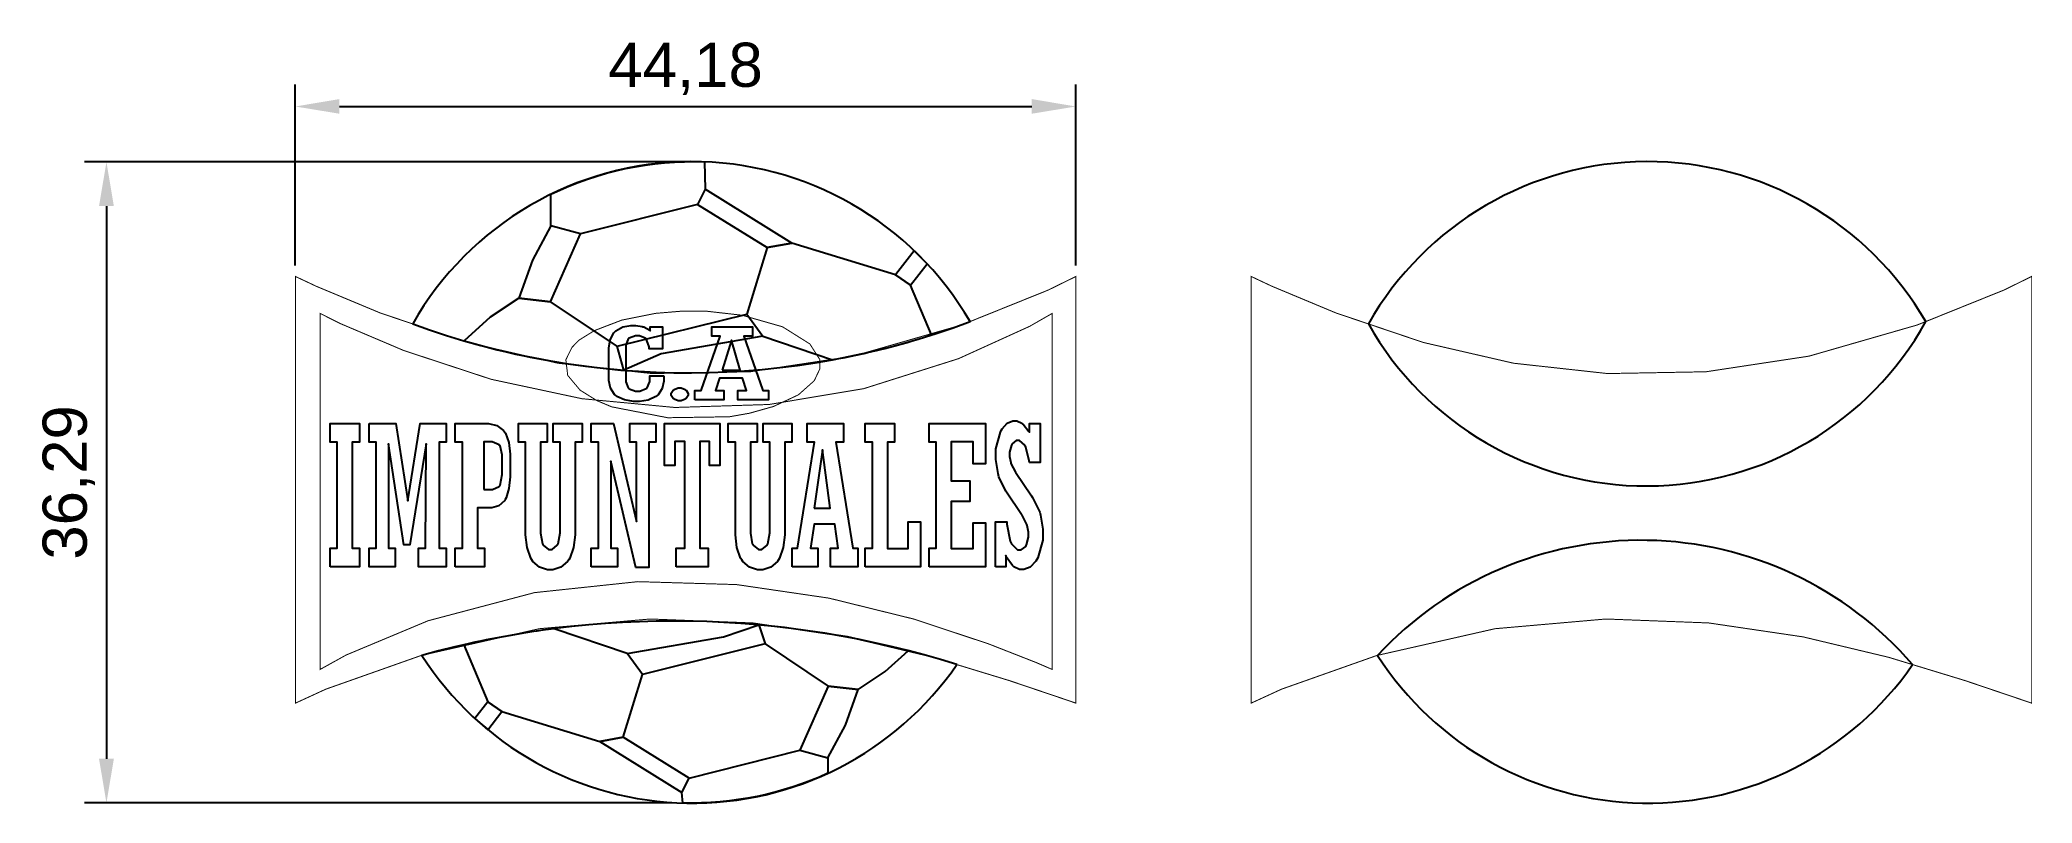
# Model space of a CAD drawing. Header units: millimetres. Extents: x -14 to 98, y -14 to 29.
import ezdxf

# ---------------------------------------------------------------- set-up
doc = ezdxf.new("R2010")
doc.units = ezdxf.units.MM
doc.styles.get("Standard").update_dxf_attribs({"font": 'arial.ttf'})
doc.dimstyles.new('ISO-25', dxfattribs={"dimtxt": 2.5, "dimasz": 2.5, "dimexe": 1.25, "dimexo": 0.625, "dimtad": 1, "dimtxsty": 'Standard', "dimcen": 2.5, "dimadec": 0, "dimazin": 0, "dimtfac": 1, "dimtmove": 0, "dimatfit": 3, "dimfxl": 1, "dimarcsym": 0})

# ---------------------------------------------------------------- blocks, each defined once
blk = doc.blocks.new('*D1')
at = {"color": 0, "lineweight": -2, "transparency": 16777216}
for p, q in [((0.01, 16.31), (0.01, 26.56)), ((44.19, 16.31), (44.19, 26.56)), ((2.51, 25.31), (41.69, 25.31))]:
    blk.add_line(p, q, dxfattribs=at)
at = {"color": 0, "transparency": 16777216}
for points in [[(2.51, 25.73), (2.51, 24.9), (0.01, 25.31)], [(41.69, 25.73), (41.69, 24.9), (44.19, 25.31)]]:
    blk.add_solid(points, dxfattribs=at)
at = {"layer": 'Defpoints', "color": 0, "transparency": 16777216}
for p in [(44.19, 25.31), (0.01, 15.69), (44.19, 15.69)]:
    blk.add_point(p, dxfattribs=at)
at = {"color": 0, "transparency": 16777216, "insert": (22.1, 27.44), "char_height": 2.5, "attachment_point": 5}
blk.add_mtext('44,18', dxfattribs=at)
blk = doc.blocks.new('*D2')
at = {"color": 0, "lineweight": -2, "transparency": 16777216}
for p, q in [((22.53, 22.17), (-11.93, 22.17)), ((-10.68, 19.67), (-10.68, -11.61)), ((21.31, -14.11), (-11.93, -14.11))]:
    blk.add_line(p, q, dxfattribs=at)
at = {"color": 0, "transparency": 16777216}
for points in [[(-11.1, 19.67), (-10.26, 19.67), (-10.68, 22.17)], [(-11.1, -11.61), (-10.26, -11.61), (-10.68, -14.11)]]:
    blk.add_solid(points, dxfattribs=at)
at = {"layer": 'Defpoints', "color": 0, "transparency": 16777216}
for p in [(23.16, 22.17), (-10.68, -14.11), (21.94, -14.11)]:
    blk.add_point(p, dxfattribs=at)
at = {"color": 0, "transparency": 16777216, "insert": (-12.81, 4.03), "char_height": 2.5, "attachment_point": 5, "rotation": 90}
blk.add_mtext('36,29', dxfattribs=at)

msp = doc.modelspace()

# ---------------------------------------------------------------- linework, layer by layer
at = {"color": 2}
msp.add_line((17.251, -10.63), (18.574, -10.396), dxfattribs=at)
at = {"color": 1}
for points in [[(6.652, 13.004, 0.1798114), (38.2, 13.137, 0.5780076)], [(60.744, 13.004, 0.5857751), (92.292, 13.137, 0.5780076)], [(91.546, -6.279, 0.4471877), (61.264, -5.756, 0.5351078)], [(37.453, -6.279, 0.144875), (7.172, -5.756, 0.5351078)]]:
    msp.add_lwpolyline(points, format="xyb", close=True, dxfattribs=at)
at = {"color": 2}
for points in [[(14.469, 18.558), (14.469, 20.338, -0.1238511), (23.16, 22.175), (23.205, 20.622), (22.767, 19.762), (16.147, 18.097)], [(26.478, 12.306), (30.412, 10.976, 0.0319131), (36.014, 12.377), (34.822, 15.193), (33.988, 15.788), (28.114, 17.572), (26.716, 17.325), (25.566, 13.558)], [(18.798, -5.65), (14.652, -4.248, 0.0232565), (9.543, -5.156), (10.908, -8.38), (11.696, -8.942), (17.251, -10.63), (18.574, -10.396), (19.661, -6.834)], [(30.155, -11.562), (30.155, -12.428, -0.114189), (21.937, -14.114), (21.894, -13.514), (22.308, -12.7), (28.568, -11.126)]]:
    msp.add_lwpolyline(points, format="xyb", close=True, dxfattribs=at)
for points in [[(28.114, 17.572), (23.205, 20.622), (22.767, 19.762), (26.716, 17.325)], [(14.45, 14.253), (16.147, 18.097), (14.469, 18.558), (13.425, 16.605), (12.659, 14.464)], [(34.822, 15.193), (35.766, 16.412), (35.038, 17.148), (33.988, 15.788)], [(30.173, -7.491), (28.568, -11.126), (30.155, -11.562), (31.143, -9.715), (31.867, -7.69)], [(10.908, -8.38), (10.175, -9.326), (10.908, -9.964), (11.696, -8.942)], [(17.251, -10.63), (21.894, -13.514), (22.308, -12.7), (18.574, -10.396)]]:
    msp.add_lwpolyline(points, close=True, dxfattribs=at)
at = {"color": 0}
for points in [[(0.015, 15.69, 0.0556, 0.0556, 0), (1.195, 15.134, 0.0556, 0.0556, 0), (4.813, 13.625, 0.0556, 0.0556, 0), (9.755, 11.955, 0.0556, 0.0556, 0), (14.872, 10.778, 0.0556, 0.0556, 0), (20.196, 10.193, 0.0556, 0.0556, 0), (25.758, 10.295, 0.0556, 0.0556, 0), (31.59, 11.179, 0.0556, 0.0556, 0), (37.724, 12.945, 0.0556, 0.0556, 0), (42.618, 14.917, 0.0556, 0.0556, 0), (44.192, 15.69, 0.0556, 0.0556, 0), (44.192, 9.653, 0.0556, 0.0556, 0), (44.192, -3.933, 0.0556, 0.0556, 0), (44.192, -8.462, 0.0556, 0.0556, 0), (43.249, -8.14, 0.0556, 0.0556, 0), (40.42, -7.184, 0.0556, 0.0556, 0), (36.1, -5.867, 0.0556, 0.0556, 0), (31.257, -4.711, 0.0556, 0.0556, 0), (25.914, -3.922, 0.0556, 0.0556, 0), (20.094, -3.699, 0.0556, 0.0556, 0), (13.822, -4.248, 0.0556, 0.0556, 0), (7.121, -5.767, 0.0556, 0.0556, 0), (1.736, -7.671, 0.0556, 0.0556, 0), (0.015, -8.462, 0.0556, 0.0556, 0), (0.015, 15.69, 0.0556, 0.0556, 0)], [(54.107, 15.69, 0.0556, 0.0556, 0), (55.288, 15.134, 0.0556, 0.0556, 0), (58.906, 13.625, 0.0556, 0.0556, 0), (63.848, 11.955, 0.0556, 0.0556, 0), (68.964, 10.778, 0.0556, 0.0556, 0), (74.288, 10.193, 0.0556, 0.0556, 0), (79.851, 10.295, 0.0556, 0.0556, 0), (85.683, 11.179, 0.0556, 0.0556, 0), (91.816, 12.945, 0.0556, 0.0556, 0), (96.71, 14.917, 0.0556, 0.0556, 0), (98.285, 15.69, 0.0556, 0.0556, 0), (98.285, 9.653, 0.0556, 0.0556, 0), (98.285, -3.933, 0.0556, 0.0556, 0), (98.285, -8.462, 0.0556, 0.0556, 0), (97.341, -8.14, 0.0556, 0.0556, 0), (94.512, -7.184, 0.0556, 0.0556, 0), (90.192, -5.867, 0.0556, 0.0556, 0), (85.349, -4.711, 0.0556, 0.0556, 0), (80.006, -3.922, 0.0556, 0.0556, 0), (74.186, -3.699, 0.0556, 0.0556, 0), (67.915, -4.248, 0.0556, 0.0556, 0), (61.213, -5.767, 0.0556, 0.0556, 0), (55.829, -7.671, 0.0556, 0.0556, 0), (54.107, -8.462, 0.0556, 0.0556, 0), (54.107, 15.69, 0.0556, 0.0556, 0)], [(1.419, 13.595, 0.0556, 0.0556, 0), (2.573, 13.016, 0.0556, 0.0556, 0), (6.148, 11.498, 0.0556, 0.0556, 0), (11.101, 9.867, 0.0556, 0.0556, 0), (16.229, 8.771, 0.0556, 0.0556, 0), (21.485, 8.274, 0.0556, 0.0556, 0), (26.821, 8.443, 0.0556, 0.0556, 0), (32.191, 9.342, 0.0556, 0.0556, 0), (37.547, 11.037, 0.0556, 0.0556, 0), (41.57, 12.866, 0.0556, 0.0556, 0), (42.843, 13.595, 0.0556, 0.0556, 0), (42.843, -6.551, 0.0556, 0.0556, 0), (41.95, -6.167, 0.0556, 0.0556, 0), (39.237, -5.103, 0.0556, 0.0556, 0), (34.996, -3.697, 0.0556, 0.0556, 0), (30.215, -2.518, 0.0556, 0.0556, 0), (24.985, -1.751, 0.0556, 0.0556, 0), (19.397, -1.585, 0.0556, 0.0556, 0), (13.545, -2.206, 0.0556, 0.0556, 0), (7.522, -3.799, 0.0556, 0.0556, 0), (2.877, -5.742, 0.0556, 0.0556, 0), (1.419, -6.551, 0.0556, 0.0556, 0), (1.419, 13.595, 0.0556, 0.0556, 0)], [(22.495, 13.733, 0.0556, 0.0556, 0), (23.196, 13.733, 0.0556, 0.0556, 0), (25.298, 13.494, 0.0556, 0.0556, 0), (27.588, 12.84, 0.0556, 0.0556, 0), (29.132, 11.87, 0.0556, 0.0556, 0), (29.699, 10.98, 0.0556, 0.0556, 0), (29.699, 10.683, 0.0556, 0.0556, 0), (29.699, 10.46, 0.0556, 0.0556, 0), (29.381, 9.789, 0.0556, 0.0556, 0), (28.483, 8.989, 0.0556, 0.0556, 0), (27.082, 8.333, 0.0556, 0.0556, 0), (25.715, 7.948, 0.0556, 0.0556, 0), (25.251, 7.866, 0.0556, 0.0556, 0), (24.577, 7.748, 0.0556, 0.0556, 0), (21.087, 7.693, 0.0556, 0.0556, 0), (17.914, 8.31, 0.0556, 0.0556, 0), (17.4, 8.527, 0.0556, 0.0556, 0), (17.065, 8.669, 0.0556, 0.0556, 0), (16.129, 9.254, 0.0556, 0.0556, 0), (15.428, 10.089, 0.0556, 0.0556, 0), (15.321, 10.974, 0.0556, 0.0556, 0), (15.666, 11.674, 0.0556, 0.0556, 0), (15.839, 11.85, 0.0556, 0.0556, 0), (16.069, 12.087, 0.0556, 0.0556, 0), (16.939, 12.626, 0.0556, 0.0556, 0), (18.492, 13.22, 0.0556, 0.0556, 0), (20.382, 13.599, 0.0556, 0.0556, 0), (21.965, 13.733, 0.0556, 0.0556, 0), (22.495, 13.733, 0.0556, 0.0556, 0)]]:
    msp.add_lwpolyline(points, format="xyseb", close=True, dxfattribs=at)
at = {"color": 2}
for points in [[(18.233, 11.736), (25.566, 13.558), (26.478, 12.306), (20.711, 11.308), (18.612, 10.38), (18.233, 11.736), (14.45, 14.253), (12.659, 14.464), (11.047, 13.385), (9.563, 12.046), (11.434, 11.543), (13.304, 11.125), (15.188, 10.787), (17.071, 10.53), (18.612, 10.38)], [(26.596, -5.11), (19.661, -6.834), (18.798, -5.65), (24.252, -4.706), (26.237, -4.033), (26.596, -5.11), (30.173, -7.491), (31.867, -7.69), (33.391, -6.67), (34.697, -5.492), (31.257, -4.711), (27.695, -4.185), (26.237, -4.033)]]:
    msp.add_lwpolyline(points, dxfattribs=at)
at = {"color": 0}
for points in [[(20.875, 10.066), (20.875, 9.894), (20.875, 9.758), (20.775, 9.343), (20.542, 8.995), (20.476, 8.94), (20.409, 8.886), (19.988, 8.695), (19.486, 8.612), (19.32, 8.612), (19.149, 8.612), (18.639, 8.697), (18.214, 8.896), (18.148, 8.952), (18.081, 9.01), (17.849, 9.371), (17.75, 9.805), (17.75, 9.95), (17.75, 11.473), (17.75, 11.631), (17.838, 12.104), (18.041, 12.497), (18.1, 12.557), (18.158, 12.619), (18.538, 12.83), (18.997, 12.921), (19.149, 12.921), (19.284, 12.921), (19.645, 12.858), (19.686, 12.845), (19.726, 12.833), (20.066, 12.641), (20.094, 12.616), (20.094, 12.844), (20.787, 12.844), (20.787, 11.593), (20.038, 11.593), (20.03, 11.703), (20.025, 11.757), (19.869, 12.153), (19.844, 12.179), (19.817, 12.206), (19.495, 12.337), (19.389, 12.337), (19.261, 12.337), (18.902, 12.205), (18.874, 12.177), (18.847, 12.152), (18.708, 11.798), (18.708, 11.68), (18.708, 9.852), (18.708, 9.729), (18.844, 9.385), (18.872, 9.358), (18.899, 9.333), (19.266, 9.203), (19.389, 9.203), (19.517, 9.203), (19.872, 9.341), (19.9, 9.368), (19.928, 9.395), (20.07, 9.743), (20.07, 9.858), (20.07, 10.066), (20.875, 10.066)], [(22.623, 8.697), (22.623, 9.232), (22.974, 9.232), (24.05, 12.306), (23.576, 12.306), (23.576, 12.842), (25.879, 12.842), (25.879, 12.306), (25.404, 12.306), (26.465, 9.232), (26.788, 9.232), (26.788, 8.697), (25.058, 8.697), (25.058, 9.232), (25.54, 9.232), (25.324, 9.926), (24.019, 9.926), (23.791, 9.232), (24.261, 9.232), (24.261, 8.697), (22.623, 8.697)], [(24.164, 10.389), (25.188, 10.389), (24.688, 12.077), (24.164, 10.389)], [(21.28, 9.012), (21.28, 9.077), (21.4, 9.252), (21.424, 9.27), (21.446, 9.289), (21.684, 9.378), (21.762, 9.378), (21.847, 9.378), (22.079, 9.29), (22.103, 9.271), (22.126, 9.253), (22.247, 9.073), (22.247, 9.012), (22.247, 8.949), (22.126, 8.774), (22.102, 8.756), (22.077, 8.739), (21.84, 8.648), (21.762, 8.648), (21.678, 8.648), (21.449, 8.739), (21.425, 8.756), (21.401, 8.775), (21.28, 8.953), (21.28, 9.012)], [(1.975, -0.743), (1.975, 0.305), (2.378, 0.305), (2.378, 6.316), (1.975, 6.316), (1.975, 7.364), (3.636, 7.364), (3.636, 6.316), (3.226, 6.316), (3.226, 0.305), (3.636, 0.305), (3.636, -0.743), (1.975, -0.743)], [(4.185, 7.364), (5.7, 7.364), (6.371, 2.985), (7.074, 7.364), (8.557, 7.364), (8.557, 6.316), (8.154, 6.316), (8.154, 0.305), (8.557, 0.305), (8.557, -0.743), (6.989, -0.743), (6.989, 0.305), (7.37, 0.305), (7.422, 6.224), (6.487, 0.508), (6.146, 0.508), (5.278, 6.224), (5.278, 0.305), (5.659, 0.305), (5.659, -0.743), (4.185, -0.743), (4.185, 0.305), (4.588, 0.305), (4.588, 6.316), (4.185, 6.316), (4.185, 7.364)], [(9.063, -0.743), (9.063, 0.305), (9.465, 0.305), (9.465, 6.316), (9.063, 6.316), (9.063, 7.364), (10.789, 7.364), (10.944, 7.364), (11.412, 7.247), (11.787, 6.973), (11.843, 6.894), (11.898, 6.816), (12.091, 6.289), (12.176, 5.634), (12.176, 5.414), (12.176, 4.574), (12.176, 4.353), (12.103, 3.688), (11.938, 3.152), (11.892, 3.072), (11.843, 2.991), (11.525, 2.71), (11.133, 2.589), (11.003, 2.589), (10.313, 2.589), (10.313, 0.305), (10.723, 0.305), (10.723, -0.743), (9.063, -0.743)], [(13.042, 1.302), (13.042, 6.316), (12.64, 6.316), (12.64, 7.364), (14.272, 7.364), (14.272, 6.316), (13.891, 6.316), (13.891, 1.379), (13.891, 1.164), (14, 0.561), (14.023, 0.515), (14.044, 0.471), (14.343, 0.244), (14.444, 0.244), (14.547, 0.244), (14.836, 0.471), (14.859, 0.515), (14.88, 0.561), (14.991, 1.176), (14.991, 1.379), (14.991, 6.316), (14.61, 6.316), (14.61, 7.364), (16.242, 7.364), (16.242, 6.316), (15.84, 6.316), (15.84, 1.302), (15.84, 1.064), (15.75, 0.352), (15.542, -0.25), (15.483, -0.345), (15.423, -0.439), (15.045, -0.769), (14.594, -0.911), (14.444, -0.911), (14.292, -0.911), (13.839, -0.769), (13.46, -0.439), (13.401, -0.345), (13.341, -0.25), (13.132, 0.352), (13.042, 1.064), (13.042, 1.302)], [(16.757, -0.743), (16.757, 0.305), (17.161, 0.305), (17.161, 6.316), (16.757, 6.316), (16.757, 7.364), (18.023, 7.364), (19.325, 1.816), (19.325, 6.316), (18.938, 6.316), (18.938, 7.364), (20.417, 7.364), (20.417, 6.316), (20.015, 6.316), (20.015, -0.789), (19.29, -0.789), (17.864, 5.235), (17.864, 0.305), (18.245, 0.305), (18.245, -0.743), (16.757, -0.743)], [(21.566, -0.743), (21.566, 0.305), (22.047, 0.305), (22.047, 6.352), (21.493, 6.352), (21.493, 4.995), (20.912, 4.995), (20.912, 7.364), (24.039, 7.364), (24.039, 4.995), (23.45, 4.995), (23.45, 6.352), (22.896, 6.352), (22.896, 0.305), (23.384, 0.305), (23.384, -0.743), (21.566, -0.743)], [(24.918, 1.302), (24.918, 6.316), (24.515, 6.316), (24.515, 7.364), (26.147, 7.364), (26.147, 6.316), (25.767, 6.316), (25.767, 1.379), (25.767, 1.164), (25.875, 0.561), (25.898, 0.515), (25.919, 0.471), (26.218, 0.244), (26.319, 0.244), (26.422, 0.244), (26.711, 0.471), (26.734, 0.515), (26.755, 0.561), (26.867, 1.176), (26.867, 1.379), (26.867, 6.316), (26.485, 6.316), (26.485, 7.364), (28.117, 7.364), (28.117, 6.316), (27.715, 6.316), (27.715, 1.302), (27.715, 1.064), (27.625, 0.352), (27.417, -0.25), (27.358, -0.345), (27.298, -0.439), (26.92, -0.769), (26.468, -0.911), (26.319, -0.911), (26.167, -0.911), (25.714, -0.769), (25.335, -0.439), (25.276, -0.345), (25.216, -0.25), (25.007, 0.352), (24.918, 1.064), (24.918, 1.302)], [(28.127, -0.743), (28.127, 0.305), (28.441, 0.305), (29.402, 6.316), (28.977, 6.316), (28.977, 7.364), (31.034, 7.364), (31.034, 6.316), (30.609, 6.316), (31.558, 0.305), (31.846, 0.305), (31.846, -0.743), (30.301, -0.743), (30.301, 0.305), (30.732, 0.305), (30.539, 1.661), (29.373, 1.661), (29.17, 0.305), (29.588, 0.305), (29.588, -0.743), (28.127, -0.743)], [(32.271, -0.743), (32.271, 0.305), (32.674, 0.305), (32.674, 6.316), (32.271, 6.316), (32.271, 7.364), (33.932, 7.364), (33.932, 6.316), (33.523, 6.316), (33.523, 0.293), (34.694, 0.293), (34.694, 1.792), (35.398, 1.792), (35.398, -0.743), (32.271, -0.743)], [(35.888, -0.743), (35.888, 0.305), (36.29, 0.305), (36.29, 6.316), (35.888, 6.316), (35.888, 7.364), (39.08, 7.364), (39.08, 5.078), (38.383, 5.078), (38.383, 6.335), (37.138, 6.335), (37.138, 4.126), (38.189, 4.126), (38.189, 2.959), (37.138, 2.959), (37.138, 0.293), (38.383, 0.293), (38.383, 1.745), (39.08, 1.745), (39.08, -0.743), (35.888, -0.743)], [(39.644, -0.743), (39.644, 1.792), (40.276, 1.792), (40.282, 1.669), (40.473, 0.703), (40.505, 0.633), (40.537, 0.565), (40.887, 0.22), (41.004, 0.22), (41.096, 0.22), (41.351, 0.414), (41.374, 0.454), (41.396, 0.492), (41.513, 0.93), (41.513, 1.076), (41.513, 1.219), (41.434, 1.599), (41.419, 1.643), (41.403, 1.689), (41.154, 2.172), (41.12, 2.224), (40.269, 3.471), (40.219, 3.546), (39.837, 4.357), (39.811, 4.445), (39.786, 4.535), (39.658, 5.33), (39.658, 5.594), (39.658, 5.94), (39.913, 6.883), (39.964, 6.974), (40.015, 7.065), (40.308, 7.384), (40.628, 7.519), (40.736, 7.519), (40.844, 7.519), (41.139, 7.38), (41.174, 7.352), (41.208, 7.325), (41.533, 6.921), (41.564, 6.867), (41.564, 7.368), (42.16, 7.368), (42.16, 5.162), (41.556, 5.162), (41.546, 5.259), (41.356, 6.023), (41.327, 6.079), (41.297, 6.135), (41, 6.413), (40.9, 6.413), (40.816, 6.413), (40.59, 6.218), (40.567, 6.18), (40.543, 6.142), (40.427, 5.748), (40.427, 5.616), (40.427, 5.491), (40.5, 5.156), (40.514, 5.113), (40.529, 5.071), (40.744, 4.657), (40.772, 4.616), (41.676, 3.269), (41.733, 3.186), (42.143, 2.351), (42.168, 2.267), (42.192, 2.184), (42.318, 1.394), (42.318, 1.13), (42.318, 0.766), (42.038, -0.235), (41.983, -0.33), (41.927, -0.424), (41.6, -0.757), (41.244, -0.899), (41.126, -0.899), (41.002, -0.899), (40.671, -0.739), (40.635, -0.708), (40.597, -0.675), (40.252, -0.178), (40.22, -0.111), (40.22, -0.743), (39.644, -0.743)], [(10.674, 3.625), (11.027, 3.625), (11.165, 3.625), (11.555, 3.808), (11.58, 3.844), (11.604, 3.88), (11.724, 4.484), (11.724, 4.685), (11.724, 5.402), (11.724, 5.584), (11.597, 6.094), (11.571, 6.129), (11.546, 6.163), (11.145, 6.335), (11.012, 6.335), (10.674, 6.335), (10.674, 3.625)], [(29.377, 2.567), (30.289, 2.567), (29.844, 5.869), (29.377, 2.567)]]:
    msp.add_lwpolyline(points, close=True, dxfattribs=at)

# ---------------------------------------------------------------- dimensions: what is measured, and where the dimension line sits
dim = msp.add_linear_dim(base=(44.192, 25.314), p1=(0.015, 15.69), p2=(44.192, 15.69), dimstyle='ISO-25')
dim.commit()
dim.dimension.update_dxf_attribs({"geometry": '*D1', "text_midpoint": (22.103, 27.442)})
dim = msp.add_linear_dim(base=(-10.682, -14.114), p1=(23.16, 22.175), p2=(21.937, -14.114), angle=90, dimstyle='ISO-25')
dim.commit()
dim.dimension.update_dxf_attribs({"geometry": '*D2', "text_midpoint": (-12.809, 4.03)})

doc.saveas('drawing.dxf')
